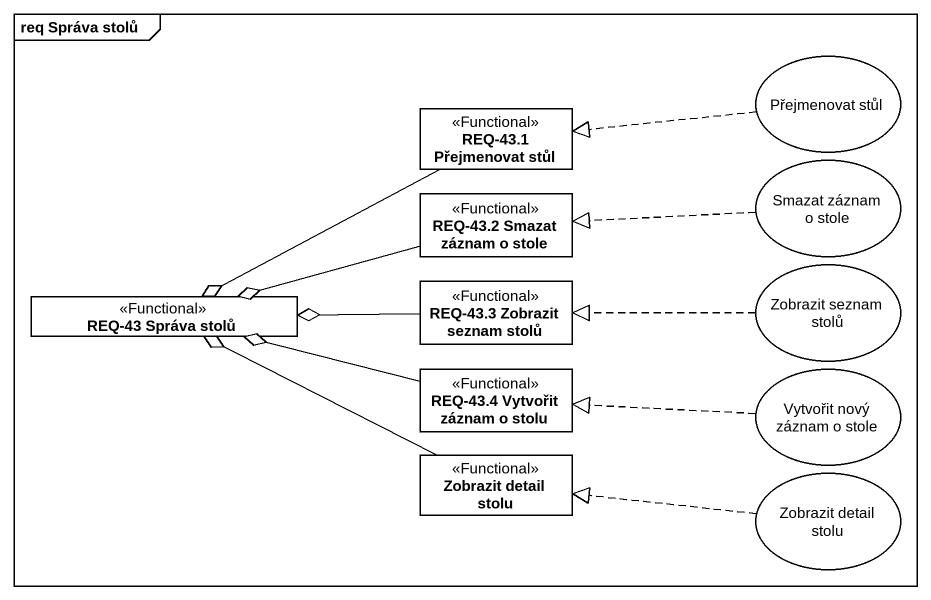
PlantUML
@startuml
mainframe req Správa stolů
allowmixing
hide circle
hide empty members
usecase "Přejmenovat stůl" as Přejmenovat_stůl
class "REQ-43.1 Přejmenovat stůl" as REQ_43_1_Přejmenovat_stůl <<Functional>>
class "REQ-43.2 Smazat záznam o stole" as REQ_43_2_Smazat_záznam_o <<Functional>>
usecase "Smazat záznam o stole" as Smazat_záznam_o_stole
class "REQ-43.3 Zobrazit seznam stolů" as REQ_43_3_Zobrazit_seznam <<Functional>>
usecase "Zobrazit seznam stolů" as Zobrazit_seznam_stolů
class "REQ-43 Správa stolů" as REQ_43_Správa_stolů <<Functional>>
class "REQ-43.4 Vytvořit záznam o stolu" as REQ_43_4_Vytvořit_záznam_o <<Functional>>
usecase "Vytvořit nový záznam o stole" as Vytvořit_nový_záznam_o_stole
class "Zobrazit detail stolu" as Zobrazit_detail_stolu <<Functional>>
usecase "Zobrazit detail stolu" as Zobrazit_detail_stolu_2
Přejmenovat_stůl .left.|> REQ_43_1_Přejmenovat_stůl
REQ_43_1_Přejmenovat_stůl -left-o REQ_43_Správa_stolů
REQ_43_2_Smazat_záznam_o -left-o REQ_43_Správa_stolů
Smazat_záznam_o_stole .left.|> REQ_43_2_Smazat_záznam_o
REQ_43_3_Zobrazit_seznam -left-o REQ_43_Správa_stolů
Zobrazit_seznam_stolů .left.|> REQ_43_3_Zobrazit_seznam
REQ_43_4_Vytvořit_záznam_o -left-o REQ_43_Správa_stolů
Vytvořit_nový_záznam_o_stole .left.|> REQ_43_4_Vytvořit_záznam_o
Zobrazit_detail_stolu -left-o REQ_43_Správa_stolů
Zobrazit_detail_stolu_2 .left.|> Zobrazit_detail_stolu
@enduml
